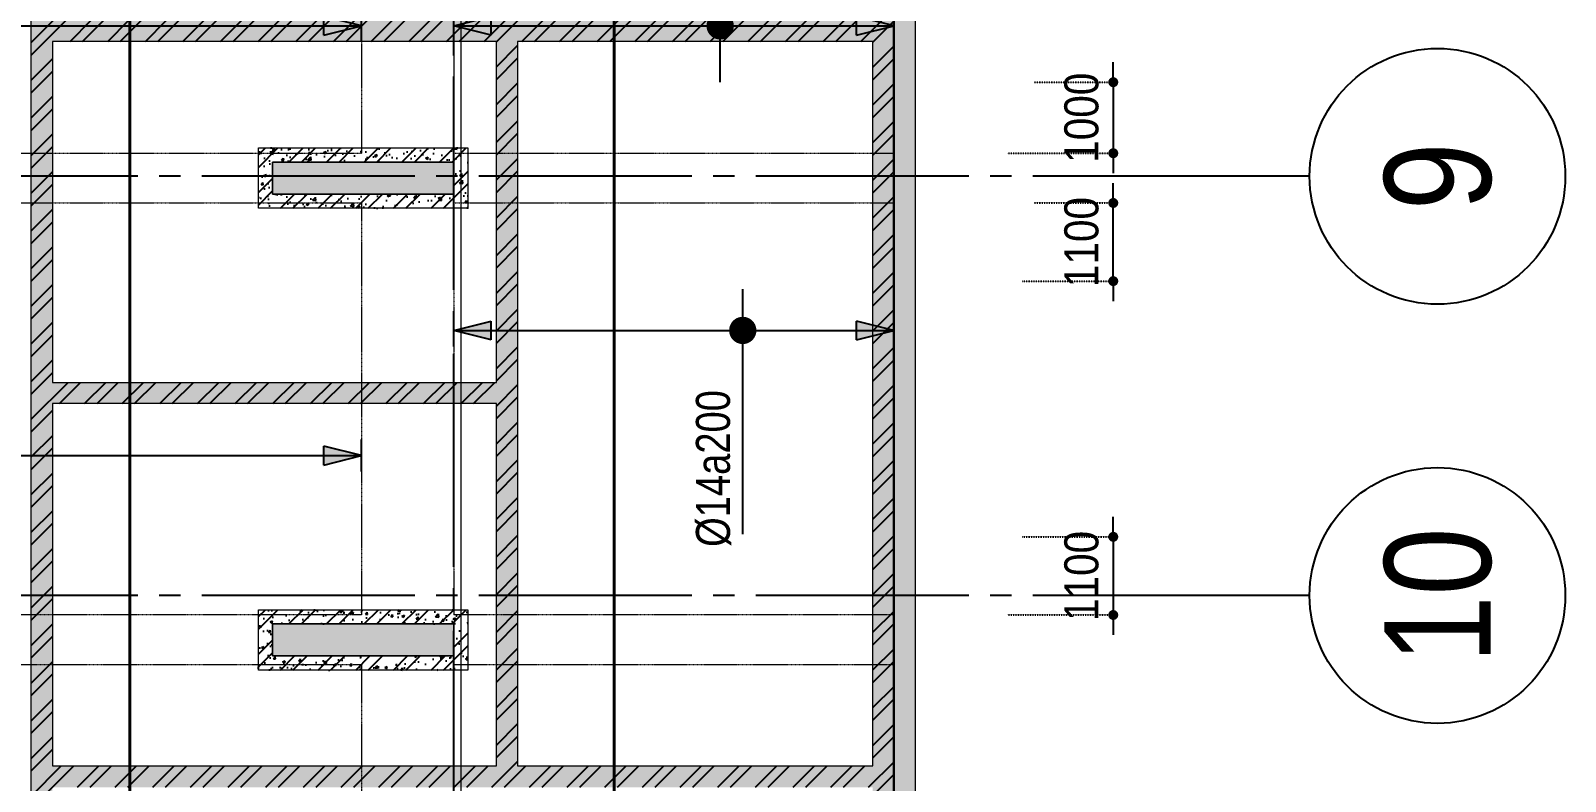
# Model space of a CAD drawing. Header units: millimetres. Extents: x -3819597 to -2591384, y 582389 to 820195.
# Drawn here: x -2672913 to -2651304, y 691715 to 702281 of the extents above; entities that cross this region are included whole.
import ezdxf
from ezdxf.enums import TextEntityAlignment as Align

# ---------------------------------------------------------------- set-up
doc = ezdxf.new("R2010")
doc.units = ezdxf.units.MM
doc.header["$MEASUREMENT"] = 0
for name, pattern in [('CENTER', [2, 1.25, -0.25, 0.25, -0.25]), ('CHG_XX_Cot_Ham 2$0$MB_Luoi truc$0$HTT Hidden 21', [3, 2, -1]), ('CHG_XX_Damsan_Ham 2$0$CHG_XX_Damsan_Ham 2$0$HIDDEN', [0.375, 0.25, -0.125]), ('CHG_XX_Luoi truc$0$MB_Luoi truc$0$Center101', [13, 10, -1, 1, -1]), ('DOT2', [0.125, 0, -0.125]), ('HIDDEN', [0.375, 0.25, -0.125])]:
    doc.linetypes.add(name, pattern=pattern)
doc.layers.get('0').update_dxf_attribs({"lineweight": 9})
doc.layers.get('Defpoints').update_dxf_attribs({"color": 10, "lineweight": 0})
for name, color, linetype in [('02HN. TEXT B', 1, 'Continuous'), ('08HN. SSS X', 6, 'Continuous'), ('12HN. GRID', 1, 'CENTER'), ('CHG_XX_Luoi truc$0$Grid', 34, 'Continuous'), ('CHG_XX_Luoi truc$0$Grid Line', 8, 'CHG_XX_Luoi truc$0$MB_Luoi truc$0$Center101'), ('dim', 51, 'Continuous')]:
    doc.layers.add(name, color=color, linetype=linetype)
for name, color, linetype, lineweight in [('CHG_XX_Cot_Ham 2$0$NS-DuongBao', 3, 'Continuous', 18), ('CHG_XX_Cot_Ham 2$0$NS-Hatch', 8, 'Continuous', 25), ('CHG_XX_Cot_Ham 2$0$NS-Pier-H2', 150, 'Continuous', 13), ('CHG_XX_Cot_Ham 2$0$NS-Pier-H2 @ 1', 150, 'Continuous', 13), ('CHG_XX_Cot_Ham 2$0$NS-Pier-H2 @ 150', 150, 'Continuous', 13), ("CHG_XX_Damsan_Ham 2$0$CHG_XX_Damsan_Ham 2$0$'S_General_Hidden_1 Thin", 1, 'CHG_XX_Damsan_Ham 2$0$CHG_XX_Damsan_Ham 2$0$HIDDEN', 18), ('CHG_XX_Damsan_Ham 2$0$CHG_XX_Damsan_Ham 2$0$CHG_XX_Damsan_Ham 2$0$Start net bao', 3, 'Continuous', 18), ('CHG_XX_Damsan_Ham 2$0$CHG_XX_Damsan_Ham 2$0$DBAO', 3, 'Continuous', 13), ('CHG_XX_Damsan_Ham 2$0$CHG_XX_Damsan_Ham 2$0$mach ngung thi cong', 6, 'Continuous', 13), ('CHG_XX_Damsan_Ham 2$0$CHG_XX_Damsan_Ham 2$0$Start net bao', 3, 'Continuous', 18), ('CHG_XX_Damsan_Ham 2$0$CHG_XX_Damsan_Ham 2$0$Start vach', 6, 'Continuous', 25), ('CHG_XX_Damsan_Ham 2$0$HATCH', 57, 'Continuous', 9), ('CHG_XX_Damsan_Ham 2$0$mach ngung thi cong', 6, 'Continuous', 13), ('CHG_XX_Damsan_Ham 2$0$Start vach', 6, 'Continuous', 25), ('thep chay suot', 5, 'HIDDEN', 40)]:
    doc.layers.add(name, color=color, linetype=linetype, lineweight=lineweight)
doc.styles.add('[HN042014]STYLE', font='arial.ttf', dxfattribs={"width": 0.8})
doc.styles.add('CHG_XX_Luoi truc$0$MB_Luoi truc$0$Grid A-F$0$VNI-HelveCB', font='VHELVCB_0.TTF')
doc.styles.add('MB_Luoi truc$0$Arial_C', font='arial.ttf', dxfattribs={"width": 0.85})
doc.dimstyles.new('200', dxfattribs={"dimscale": 200, "dimtxt": 2.4, "dimasz": 0.7, "dimexe": 0.0003, "dimexo": 0, "dimgap": 1, "dimtad": 1, "dimdec": 0, "dimzin": 12, "dimdsep": 46, "dimtxsty": 'MB_Luoi truc$0$Arial_C', "dimblk": 'MB_Luoi truc$0$_Dot', "dimcen": 0.5, "dimclrd": 256, "dimclre": 8, "dimclrt": 1, "dimadec": 0, "dimazin": 0, "dimtfac": 1, "dimtdec": 0, "dimtix": 1, "dimtmove": 2, "dimatfit": 3, "dimldrblk": 'MB_Luoi truc$0$HTT Arrow 30', "dimfxl": 1, "dimtolj": 1, "dimtzin": 0, "dimlwe": -1, "dimarcsym": 0})
pattern_1 = [(50, (-50, -50), (358.6301, -31.37607), [37.5, -412.5]), (355, (-50, -50), (-69.3757, 376.0961), [30, -330]), (100.45144, (-20.1, -52.6), (289.2544, 344.72), [31.8701, -350.57106]), (46.1842, (-50, 50), (533.6207, -82.7596), [56.25, -618.75]), (96.63564, (-5.53, 43.1), (467.331, 487.0593), [47.8052, -525.8569]), (351.18416, (-50, 50), (467.331, 487.0593), [45, -495]), (21, (0, 25), (298.4535, -201.30945), [37.5, -412.5]), (326, (0, 25), (121.6577, 362.575), [30, -330]), (71.45144, (24.87, 8.22), (420.1112, 161.2656), [31.8701, -350.57106]), (37.5, (-50, -50), (6.07993, 166.44693), [0, -326, 0, -335, 0, -331.25]), (7.5, (-50, -50), (131.53477, 197.20586), [0, -191, 0, -318.5, 0, -126.25]), (327.5, (-161.5, -50), (266.91122, -11.27744), [0, -125, 0, -390, 0, -517.5]), (317.5, (-211.5, -50), (291.5931, 50.0525), [0, -162.5, 0, -259, 0, -367.5])]

# ---------------------------------------------------------------- blocks, each defined once
blk = doc.blocks.new('*U228')
at = {"layer": '12HN. GRID', "linetype": 'Continuous'}
h = blk.add_hatch(color=256, dxfattribs=at)
h.dxf.hatch_style = 1
h.paths.add_polyline_path([(-44, 1106.5), (44, 1106.5), (0, 1282.5)])
h = blk.add_hatch(color=256, dxfattribs=at)
h.dxf.hatch_style = 1
h.paths.add_polyline_path([(0, -2234.2), (44, -2058.2), (-44, -2058.2)])
at = {"layer": '08HN. SSS X', "linetype": 'ByBlock', "ltscale": 10}
for p, q in [((-264.5, 0), (852.3, 0)), ((-264.5, 0), (-264.5, 0)), ((852.3, 0), (852.3, 0))]:
    blk.add_line(p, q, dxfattribs=at)
at = {"layer": '12HN. GRID', "linetype": 'Continuous'}
for p, q in [((-75, 1282.5), (75, 1282.5)), ((-44, 1106.5), (0, 1282.5)), ((0, 1282.5), (0, -2234.2)), ((0, 1282.5), (44, 1106.5)), ((-44, 1106.5), (44, 1106.5)), ((-44, -2058.2), (44, -2058.2)), ((-44, -2058.2), (0, -2234.2)), ((0, -2234.2), (44, -2058.2)), ((-75, -2234.2), (75, -2234.2))]:
    blk.add_line(p, q, dxfattribs=at)
at = {"layer": '12HN. GRID', "linetype": 'Continuous', "const_width": 64, "flags": 128}
blk.add_lwpolyline([(-32, 0, 1), (32, 0, 1)], format="xyb", close=True, dxfattribs=at)
at = {"layer": '02HN. TEXT B', "linetype": 'ByBlock', "style": '[HN042014]STYLE', "width": 0.8, "flags": 8}
blk.add_attdef('1', text='', height=160, dxfattribs=at).set_placement((53.8, 140), align=Align.MIDDLE_LEFT)
blk.add_attdef('0', text='', height=160, dxfattribs=at).set_placement((1102.5, 160), align=Align.MIDDLE_CENTER)
at = {"layer": 'Defpoints', "color": 9, "linetype": 'ByBlock', "style": '[HN042014]STYLE', "width": 0.8, "flags": 9}
for tag, p in [('2', (2188.8, 2083.7)), ('3', (2188.8, 1678.9)), ('4', (2188.8, 1274.1)), ('5', (2188.8, 883.7))]:
    blk.add_attdef(tag, text='', height=250, dxfattribs=at).set_placement(p, align=Align.MIDDLE_CENTER)
blk = doc.blocks.new('MB_Luoi truc$0$_Dot')
at = {"color": 0, "linetype": 'ByBlock', "lineweight": -2}
blk.add_line((-0.5, 0), (-1, 0), dxfattribs=at)
at = {"color": 0, "linetype": 'ByBlock', "const_width": 0.5}
blk.add_lwpolyline([(-0.25, 0, 1), (0.25, 0, 1)], format="xyb", close=True, dxfattribs=at)
blk = doc.blocks.new('*D236')
at = {"layer": 'Defpoints', "color": 0, "transparency": 16777216}
for p in [(-2658784, 701556), (-2659160, 700556), (-2657669, 700556)]:
    blk.add_point(p, dxfattribs=at)
at = {"layer": 'dim', "lineweight": -2, "transparency": 16777216}
for p, q in [((-2657669, 701696), (-2657669, 701836)), ((-2657669, 701556), (-2657669, 700556)), ((-2657669, 700416), (-2657669, 700276))]:
    blk.add_line(p, q, dxfattribs=at)
at = {"layer": 'dim', "color": 8, "linetype": 'DOT2', "transparency": 16777216}
for p, q in [((-2658784, 701556), (-2657669, 701556)), ((-2659160, 700556), (-2657669, 700556))]:
    blk.add_line(p, q, dxfattribs=at)
at = {"layer": 'dim', "lineweight": -2, "transparency": 16777216, "xscale": 140, "yscale": 140, "zscale": 140}
for p, rotation in [((-2657669, 701556), 270), ((-2657669, 700556), 90)]:
    blk.add_blockref('MB_Luoi truc$0$_Dot', p, dxfattribs=dict(at, rotation=rotation))
at = {"layer": 'dim', "color": 1, "transparency": 16777216, "insert": (-2658115, 701056), "char_height": 480, "attachment_point": 5, "rotation": 90, "style": 'MB_Luoi truc$0$Arial_C'}
blk.add_mtext('\\A1;1000', dxfattribs=at)
blk = doc.blocks.new('MB_Luoi truc$0$HTT Arrow 30')
blk.add_hatch(color=256).paths.add_polyline_path([(-2.5, 0.375), (-2.5, -0.375), (0, 0)])
at = {"color": 0, "linetype": 'ByBlock', "lineweight": -2}
for p, q in [((0, 0), (-2.5, 0.375)), ((-2.5, -0.375), (-2.5, 0.375)), ((0, 0), (-2.5, -0.375))]:
    blk.add_line(p, q, dxfattribs=at)
blk = doc.blocks.new('*U246')
at = {"layer": '12HN. GRID', "linetype": 'Continuous'}
h = blk.add_hatch(color=256, dxfattribs=at)
h.dxf.hatch_style = 1
h.paths.add_polyline_path([(-44, 1206.5), (44, 1206.5), (0, 1382.5)])
h = blk.add_hatch(color=256, dxfattribs=at)
h.dxf.hatch_style = 1
h.paths.add_polyline_path([(0, -2234.2), (44, -2058.2), (-44, -2058.2)])
at = {"layer": '08HN. SSS X', "linetype": 'ByBlock', "ltscale": 10}
for p, q in [((-381.1, 0), (819, 0)), ((-381.1, 0), (-381.1, 0)), ((819, 0), (819, 0))]:
    blk.add_line(p, q, dxfattribs=at)
at = {"layer": '12HN. GRID', "linetype": 'Continuous'}
for p, q in [((-75, 1382.5), (75, 1382.5)), ((-44, 1206.5), (0, 1382.5)), ((0, 1382.5), (0, -2234.2)), ((0, 1382.5), (44, 1206.5)), ((-44, 1206.5), (44, 1206.5)), ((-44, -2058.2), (44, -2058.2)), ((-44, -2058.2), (0, -2234.2)), ((0, -2234.2), (44, -2058.2)), ((-75, -2234.2), (75, -2234.2))]:
    blk.add_line(p, q, dxfattribs=at)
at = {"layer": '12HN. GRID', "linetype": 'Continuous', "const_width": 64, "flags": 128}
blk.add_lwpolyline([(-32, 0, 1), (32, 0, 1)], format="xyb", close=True, dxfattribs=at)
at = {"layer": '02HN. TEXT B', "linetype": 'ByBlock', "style": '[HN042014]STYLE', "width": 0.8, "flags": 8}
blk.add_attdef('1', text='', height=160, dxfattribs=at).set_placement((53.8, 140), align=Align.MIDDLE_LEFT)
blk.add_attdef('0', text='', height=160, dxfattribs=at).set_placement((1102.5, 160), align=Align.MIDDLE_CENTER)
at = {"layer": 'Defpoints', "color": 9, "linetype": 'ByBlock', "style": '[HN042014]STYLE', "width": 0.8, "flags": 9}
for tag, p in [('2', (2188.8, 2083.7)), ('3', (2188.8, 1678.9)), ('4', (2188.8, 1274.1)), ('5', (2188.8, 883.7))]:
    blk.add_attdef(tag, text='', height=250, dxfattribs=at).set_placement(p, align=Align.MIDDLE_CENTER)
blk = doc.blocks.new('*D244')
at = {"layer": 'Defpoints', "color": 0, "transparency": 16777216}
for p in [(-2658784, 699856), (-2657669, 699856), (-2658954, 698756)]:
    blk.add_point(p, dxfattribs=at)
at = {"layer": 'dim', "lineweight": -2, "transparency": 16777216}
for p, q in [((-2657669, 699996), (-2657669, 700136)), ((-2657669, 698756), (-2657669, 699856)), ((-2657669, 698616), (-2657669, 698476))]:
    blk.add_line(p, q, dxfattribs=at)
at = {"layer": 'dim', "color": 8, "linetype": 'DOT2', "transparency": 16777216}
for p, q in [((-2658784, 699856), (-2657669, 699856)), ((-2658954, 698756), (-2657669, 698756))]:
    blk.add_line(p, q, dxfattribs=at)
at = {"layer": 'dim', "lineweight": -2, "transparency": 16777216, "xscale": 140, "yscale": 140, "zscale": 140}
for p, rotation in [((-2657669, 699856), 270), ((-2657669, 698756), 90)]:
    blk.add_blockref('MB_Luoi truc$0$_Dot', p, dxfattribs=dict(at, rotation=rotation))
at = {"layer": 'dim', "color": 1, "transparency": 16777216, "insert": (-2658115, 699306), "char_height": 480, "attachment_point": 5, "rotation": 90, "style": 'MB_Luoi truc$0$Arial_C'}
blk.add_mtext('\\A1;1100', dxfattribs=at)
blk = doc.blocks.new('*D245')
at = {"layer": 'Defpoints', "color": 0, "transparency": 16777216}
for p in [(-2658954, 695156), (-2659160, 694056), (-2657669, 694056)]:
    blk.add_point(p, dxfattribs=at)
at = {"layer": 'dim', "lineweight": -2, "transparency": 16777216}
for p, q in [((-2657669, 695296), (-2657669, 695436)), ((-2657669, 695156), (-2657669, 694056)), ((-2657669, 693916), (-2657669, 693776))]:
    blk.add_line(p, q, dxfattribs=at)
at = {"layer": 'dim', "color": 8, "linetype": 'DOT2', "transparency": 16777216}
for p, q in [((-2658954, 695156), (-2657669, 695156)), ((-2659160, 694056), (-2657669, 694056))]:
    blk.add_line(p, q, dxfattribs=at)
at = {"layer": 'dim', "lineweight": -2, "transparency": 16777216, "xscale": 140, "yscale": 140, "zscale": 140}
for p, rotation in [((-2657669, 695156), 270), ((-2657669, 694056), 90)]:
    blk.add_blockref('MB_Luoi truc$0$_Dot', p, dxfattribs=dict(at, rotation=rotation))
at = {"layer": 'dim', "color": 1, "transparency": 16777216, "insert": (-2658115, 694606), "char_height": 480, "attachment_point": 5, "rotation": 90, "style": 'MB_Luoi truc$0$Arial_C'}
blk.add_mtext('\\A1;1100', dxfattribs=at)
blk = doc.blocks.new('*U691')
at = {"layer": 'thep chay suot', "linetype": 'HIDDEN', "ltscale": 10}
blk.add_line((-42737.9, 0), (14067.3, 0), dxfattribs=at)
at = {"layer": '02HN. TEXT B', "linetype": 'ByBlock', "style": '[HN042014]STYLE', "width": 0.8, "flags": 8}
blk.add_attdef('1', text='', height=160, dxfattribs=at).set_placement((94.5, 185.3), align=Align.MIDDLE_LEFT)
blk.add_attdef('0', text='', height=160, dxfattribs=at).set_placement((-351.3, 10.6), align=Align.MIDDLE_CENTER)
at = {"layer": 'Defpoints', "color": 9, "linetype": 'ByBlock', "style": '[HN042014]STYLE', "width": 0.8, "flags": 9}
for tag, p in [('2', (-7336, 4713.7)), ('3', (-7336, 4309)), ('4', (-7336, 3904.2)), ('5', (-7336, 3513.7))]:
    blk.add_attdef(tag, text='', height=250, dxfattribs=at).set_placement(p, align=Align.MIDDLE_CENTER)
blk = doc.blocks.new('*U1035')
at = {"layer": 'CHG_XX_Cot_Ham 2$0$NS-Pier-H2 @ 1'}
h = blk.add_hatch(color=256, dxfattribs=at)
h.dxf.hatch_style = 1
h.paths.add_polyline_path([(450, 0), (0, 0), (0, -2550), (450, -2550)])
at = {"layer": 'CHG_XX_Cot_Ham 2$0$NS-Pier-H2 @ 150'}
h = blk.add_hatch(color=256, dxfattribs=at)
h.dxf.hatch_style = 1
h.paths.add_polyline_path([(450, 0), (0, 0), (0, -2550), (450, -2550)])
blk = doc.blocks.new('CHG_XX_Cot_Ham 2$0$Block A_C450x2250')
at = {"layer": 'CHG_XX_Cot_Ham 2$0$NS-Pier-H2'}
blk.add_lwpolyline([(450, -2550), (0, -2550), (0, 0), (450, 0)], close=True, dxfattribs=at)
blk.add_blockref('*U1035', (0, 0), dxfattribs=at)
blk = doc.blocks.new('*U1029')
at = {"layer": 'CHG_XX_Luoi truc$0$Grid Line'}
blk.add_line((0, 0), (0, 608), dxfattribs=at)
at = {"layer": 'CHG_XX_Luoi truc$0$Grid', "lineweight": -2, "style": 'CHG_XX_Luoi truc$0$MB_Luoi truc$0$Grid A-F$0$VNI-HelveCB'}
for tag, p in [('GRIDSUB', (0, 617)), ('GRID', (0, -9))]:
    blk.add_attdef(tag, text='', height=5, dxfattribs=at).set_placement(p, align=Align.MIDDLE)
blk = doc.blocks.new('*U1031')
at = {"layer": 'CHG_XX_Luoi truc$0$Grid', "lineweight": -2}
blk.add_line((0, -3), (0, 0), dxfattribs=at)
blk.add_circle((0, -9), 6, dxfattribs=at)
at = {"layer": 'CHG_XX_Luoi truc$0$Grid Line'}
blk.add_line((0, 0), (0, 438), dxfattribs=at)
at = {"layer": 'CHG_XX_Luoi truc$0$Grid', "lineweight": -2, "style": 'CHG_XX_Luoi truc$0$MB_Luoi truc$0$Grid A-F$0$VNI-HelveCB'}
for tag, p in [('GRIDSUB', (0, 447)), ('GRID', (0, -9))]:
    blk.add_attdef(tag, text='', height=5, dxfattribs=at).set_placement(p, align=Align.MIDDLE)
blk = doc.blocks.new('CHG_XX_Luoi truc')
at = {"layer": 'CHG_XX_Luoi truc$0$Grid', "xscale": 300, "yscale": 300, "zscale": 300}
blk.add_blockref('*U1029', (99550, -12747), dxfattribs=at)
at = {"layer": 'CHG_XX_Luoi truc$0$Grid'}
ref = blk.add_blockref('*U1031', (110703, 90250), dxfattribs=dict(at, xscale=300.0000000000013, yscale=300.0000000000013, zscale=300.0000000000013, rotation=90))
ref.add_attrib('GRID', '9', dxfattribs={"lineweight": -2, "height": 1500, "rotation": 90, "style": 'CHG_XX_Luoi truc$0$MB_Luoi truc$0$Grid A-F$0$VNI-HelveCB'}).set_placement((113403, 90250), align=Align.MIDDLE)
ref = blk.add_blockref('*U1031', (110703, 84350), dxfattribs=dict(at, xscale=300.0000000000013, yscale=300.0000000000013, zscale=300.0000000000013, rotation=90))
ref.add_attrib('GRID', '10', dxfattribs={"lineweight": -2, "height": 1500, "rotation": 90, "style": 'CHG_XX_Luoi truc$0$MB_Luoi truc$0$Grid A-F$0$VNI-HelveCB'}).set_placement((113403, 84350), align=Align.MIDDLE)
blk = doc.blocks.new('CHG_XX_Cot_Ham 2')
at = {"layer": 'CHG_XX_Cot_Ham 2$0$NS-Hatch'}
h = blk.add_hatch(dxfattribs=at)
h.set_pattern_fill('ANSI32', color=256, scale=1000, style=0)
h.paths.add_polyline_path([(93600, 76300), (105750.8, 76300), (105750.8, 127475), (93600, 127475)])
h.paths.add_polyline_path([(93900, 107200), (93900, 112700), (105450.8, 112700), (105450.8, 107200)], flags=16)
h.paths.add_polyline_path([(101300.8, 106900), (101300.8, 99800), (93900, 99800), (93900, 106900)], flags=16)
h.paths.add_polyline_path([(93900, 113000), (93900, 118675), (105450.8, 118675), (105450.8, 113000)], flags=16)
h.paths.add_polyline_path([(101600.8, 106900), (105450.8, 106900), (105450.8, 92450), (93900, 92450), (93900, 99500), (101600.8, 99500)], flags=16)
h.paths.add_polyline_path([(93900, 118975), (93900, 122500), (95950, 122500), (95950, 118975)], flags=16)
h.paths.add_polyline_path([(96250, 118975), (96250, 127175), (105450.8, 127175), (105450.8, 118975)], flags=16)
h.paths.add_polyline_path([(100150.8, 92150), (100150.8, 87350), (93900, 87350), (93900, 92150)], flags=16)
h.paths.add_polyline_path([(93900, 122800), (93900, 127175), (95950, 127175), (95950, 122800)], flags=16)
h.paths.add_polyline_path([(100450.8, 92150), (105450.8, 92150), (105450.8, 81950), (100450.8, 81950)], flags=16)
h.paths.add_polyline_path([(100150.8, 87050), (100150.8, 81950), (93900, 81950), (93900, 87050)], flags=16)
h.paths.add_polyline_path([(105450.8, 81650), (105450.8, 76600), (93900, 76600), (93900, 81650)], flags=16)
h = blk.add_hatch(dxfattribs=at)
h.set_pattern_fill('AR-CONC', color=256, scale=50)
h.set_pattern_definition(pattern_1)
h.paths.add_polyline_path([(105750, 127475), (93600, 127475), (93600, 76300), (105750.8, 76300)])
h.paths.add_polyline_path([(93900, 107200), (93900, 112700), (105450.8, 112700), (105450.8, 107200)], flags=16)
h.paths.add_polyline_path([(101300.8, 106900), (101300.8, 99800), (93900, 99800), (93900, 106900)], flags=16)
h.paths.add_polyline_path([(93900, 113000), (93900, 118675), (105450.8, 118675), (105450.8, 113000)], flags=16)
h.paths.add_polyline_path([(101600.8, 106900), (105450.8, 106900), (105450.8, 92450), (93900, 92450), (93900, 99500), (101600.8, 99500)], flags=16)
h.paths.add_polyline_path([(93900, 118975), (93900, 122500), (95950, 122500), (95950, 118975)], flags=16)
h.paths.add_polyline_path([(96250, 118975), (96250, 127175), (105450.8, 127175), (105450.8, 118975)], flags=16)
h.paths.add_polyline_path([(100150.8, 92150), (100150.8, 87350), (93900, 87350), (93900, 92150)], flags=16)
h.paths.add_polyline_path([(93900, 122800), (93900, 127175), (95950, 127175), (95950, 122800)], flags=16)
h.paths.add_polyline_path([(100450.8, 92150), (105450.8, 92150), (105450.8, 81950), (100450.8, 81950)], flags=16)
h.paths.add_polyline_path([(100150.8, 87050), (100150.8, 81950), (93900, 81950), (93900, 87050)], flags=16)
h.paths.add_polyline_path([(105450.8, 81650), (105450.8, 76600), (93900, 76600), (93900, 81650)], flags=16)
h = blk.add_hatch(dxfattribs=at)
h.set_pattern_fill('AR-CONC', color=256, scale=50)
h.set_pattern_definition(pattern_1)
h.paths.add_polyline_path([(99550.8, 90000), (97000.8, 90000), (97000.8, 90450), (99550.8, 90450)], flags=16)
h.paths.add_polyline_path([(99750.8, 89800), (96800.8, 89800), (96800.8, 90650), (99750.8, 90650)])
h = blk.add_hatch(dxfattribs=at)
h.set_pattern_fill('ANSI32,_O', color=256, scale=1000)
h.set_pattern_definition([(45, (-2213768.6, 556666.82), (-265.16504, 265.16504), []), (45, (-2213591.8, 556666.82), (-265.16504, 265.16504), [])])
h.paths.add_polyline_path([(96800.8, 89800), (99750.8, 89800), (99750.8, 90650), (96800.8, 90650)])
h.paths.add_polyline_path([(97000.8, 90000), (99550.8, 90000), (99550.8, 90450), (97000.8, 90450)], flags=16)
h = blk.add_hatch(dxfattribs=at)
h.set_pattern_fill('AR-CONC', color=256, scale=50)
h.set_pattern_definition(pattern_1)
h.paths.add_polyline_path([(99550.8, 83500), (97000.8, 83500), (97000.8, 83950), (99550.8, 83950)], flags=16)
h.paths.add_polyline_path([(99750.8, 83300), (96800.8, 83300), (96800.8, 84150), (99750.8, 84150)])
h = blk.add_hatch(dxfattribs=at)
h.set_pattern_fill('ANSI32,_O', color=256, scale=1000)
h.set_pattern_definition([(45, (-2213768.6, 550166.82), (-265.16504, 265.16504), []), (45, (-2213591.8, 550166.82), (-265.16504, 265.16504), [])])
h.paths.add_polyline_path([(96800.8, 83300), (99750.8, 83300), (99750.8, 84150), (96800.8, 84150)])
h.paths.add_polyline_path([(97000.8, 83500), (99550.8, 83500), (99550.8, 83950), (97000.8, 83950)], flags=16)
at = {"layer": 'CHG_XX_Cot_Ham 2$0$NS-Pier-H2'}
h = blk.add_hatch(color=256, dxfattribs=at)
h.dxf.hatch_style = 1
h.paths.add_polyline_path([(99639.2, 163400), (-10900, 163400), (-10900, 85450), (-300, 85450), (-300, 84050), (32350, 84050), (32350, -9000), (103575.5, -9000), (106050, -6022), (106050, 158254.3)])
h.paths.add_polyline_path([(99533.7, 163100), (105750, 158110.4), (105750, 90450), (105650, 90450), (105750, 90450), (105750, 13850), (105750, 13722.3), (105750, -5913.6), (103434.7, -8700), (93599.8, -8700), (93299.8, -8700), (32650, -8700), (32650, 84350), (0, 84350), (0, 85750), (-10600, 85750), (-10600, 163100), (93600, 163100)], flags=16)
at = {"layer": 'CHG_XX_Cot_Ham 2$0$NS-DuongBao'}
for points in [[(93600, 127475), (105750.8, 127475), (105750.8, 76300), (93600, 76300)], [(100150.8, 92150), (93900, 92150), (93900, 87350), (100150.8, 87350)], [(105450.8, 92150), (100450.8, 92150), (100450.8, 81950), (105450.8, 81950)], [(99750.8, 89800), (96800.8, 89800), (96800.8, 90650), (99750.8, 90650)], [(100150.8, 87050), (93900, 87050), (93900, 81950), (100150.8, 81950)], [(99750.8, 83300), (96800.8, 83300), (96800.8, 84150), (99750.8, 84150)]]:
    blk.add_lwpolyline(points, close=True, dxfattribs=at)
at = {"layer": 'CHG_XX_Cot_Ham 2$0$NS-Pier-H2'}
for p, q in [((106050, 158254.3), (106050, -6022)), ((105750, 158110.4), (105750, 90450)), ((99550, 90450), (97000, 90450)), ((97000, 90450), (97000, 90000)), ((99550, 90000), (99550, 90450)), ((105750, 90450), (105750, 13850))]:
    blk.add_line(p, q, dxfattribs=at)
at = {"layer": 'CHG_XX_Cot_Ham 2$0$NS-Pier-H2', "linetype": 'CHG_XX_Cot_Ham 2$0$MB_Luoi truc$0$HTT Hidden 21'}
blk.add_lwpolyline([(99639.2, 163400), (106050, 158254.3), (106050, -6022), (103575.5, -9000), (32350, -9000), (32350, 84050), (-300, 84050), (-300, 85450), (-10900, 85450), (-10900, 163400)], close=True, dxfattribs=at)
at = {"layer": 'CHG_XX_Cot_Ham 2$0$NS-Pier-H2'}
for points in [[(99550.8, 90000), (97000.8, 90000), (97000.8, 90450), (99550.8, 90450)], [(99550.8, 83500), (97000.8, 83500), (97000.8, 83950), (99550.8, 83950)]]:
    blk.add_lwpolyline(points, close=True, dxfattribs=at)
blk.add_blockref('CHG_XX_Luoi truc', (0, 0), dxfattribs=at)
at = {"layer": 'CHG_XX_Cot_Ham 2$0$NS-Pier-H2', "xscale": -1, "rotation": 90}
for p in [(97000, 90450), (97000, 83950)]:
    blk.add_blockref('CHG_XX_Cot_Ham 2$0$Block A_C450x2250', p, dxfattribs=at)
blk = doc.blocks.new('CHG_XX_Damsan_Ham 2', base_point=(3089256, -609981))
at = {"layer": "CHG_XX_Damsan_Ham 2$0$CHG_XX_Damsan_Ham 2$0$'S_General_Hidden_1 Thin", "ltscale": 10}
for p, q in [((98250, 95875), (98250, 90575)), ((99550, 95875), (99550, 90575)), ((87700, 90575), (98250, 90575)), ((99550, 90575), (105750, 90575)), ((87700, 89875), (98250, 89875)), ((98250, 89875), (98250, 84075)), ((99550, 89875), (105750, 89875)), ((99550, 89875), (99550, 84075)), ((98250, 84075), (87400, 84075)), ((105750, 84075), (99550, 84075)), ((98250, 83375), (87400, 83375)), ((98250, 83375), (98250, 80825)), ((105750, 83375), (99550, 83375)), ((99550, 83375), (99550, 80825))]:
    blk.add_line(p, q, dxfattribs=at)
at = {"layer": 'CHG_XX_Damsan_Ham 2$0$CHG_XX_Damsan_Ham 2$0$CHG_XX_Damsan_Ham 2$0$Start net bao'}
for points in [[(-10900, 163400), (99639, 163400), (106050, 158250), (106050, -6022), (103576, -9000), (32350, -9000), (32350, 84050), (-300, 84050)], [(105750, 90450), (105750, 48850)]]:
    blk.add_lwpolyline(points, dxfattribs=at)
at = {"layer": 'CHG_XX_Damsan_Ham 2$0$CHG_XX_Damsan_Ham 2$0$mach ngung thi cong'}
blk.add_lwpolyline([(23700, 90148), (-100, 90150), (-100, 153400), (99650, 153400), (99650, 71950), (75851, 71950), (75851, 88800), (75851, 88800), (75851, 129600), (23700, 129600)], close=True, dxfattribs=at)
at = {"layer": 'CHG_XX_Damsan_Ham 2$0$CHG_XX_Damsan_Ham 2$0$Start net bao'}
for points in [[(-10900, 163400), (99639, 163400), (106050, 158250), (106050, -6022), (103576, -9000), (32350, -9000), (32350, 84050), (-300, 84050)], [(105750, 90450), (105750, 48850)]]:
    blk.add_lwpolyline(points, dxfattribs=at)
at = {"layer": 'CHG_XX_Damsan_Ham 2$0$CHG_XX_Damsan_Ham 2$0$Start vach'}
blk.add_lwpolyline([(105750, 12350), (105750, 156610)], dxfattribs=at)
at = {"layer": 'CHG_XX_Damsan_Ham 2$0$mach ngung thi cong'}
blk.add_lwpolyline([(23900, 90148), (-100, 90150), (-100, 153400), (99650, 153400), (99650, 71950), (75549, 71950), (75549, 88800), (75549, 88800), (75549, 129500), (23900, 129500)], close=True, dxfattribs=at)
at = {"layer": 'CHG_XX_Damsan_Ham 2$0$Start vach'}
blk.add_lwpolyline([(105750, 12350), (105750, 156610)], dxfattribs=at)
at = {"layer": 'CHG_XX_Damsan_Ham 2$0$CHG_XX_Damsan_Ham 2$0$DBAO'}
blk.add_blockref('CHG_XX_Cot_Ham 2', (0, 0), dxfattribs=at)
at = {"layer": 'CHG_XX_Damsan_Ham 2$0$HATCH'}
blk.add_blockref('CHG_XX_Cot_Ham 2', (0, 0), dxfattribs=at)
blk = doc.blocks.new('*U911')
at = {"layer": 'thep chay suot', "linetype": 'HIDDEN', "ltscale": 10}
blk.add_line((-42737.9, 0), (14689, 0), dxfattribs=at)
at = {"layer": '02HN. TEXT B', "linetype": 'ByBlock', "style": '[HN042014]STYLE', "width": 0.8, "flags": 8}
blk.add_attdef('1', text='', height=160, dxfattribs=at).set_placement((94.5, 185.3), align=Align.MIDDLE_LEFT)
blk.add_attdef('0', text='', height=160, dxfattribs=at).set_placement((-351.3, 10.6), align=Align.MIDDLE_CENTER)
at = {"layer": 'Defpoints', "color": 9, "linetype": 'ByBlock', "style": '[HN042014]STYLE', "width": 0.8, "flags": 9}
for tag, p in [('2', (-7336, 4713.7)), ('3', (-7336, 4309)), ('4', (-7336, 3904.2)), ('5', (-7336, 3513.7))]:
    blk.add_attdef(tag, text='', height=250, dxfattribs=at).set_placement(p, align=Align.MIDDLE_CENTER)
blk = doc.blocks.new('*U920')
at = {"layer": '12HN. GRID', "linetype": 'Continuous'}
h = blk.add_hatch(color=256, dxfattribs=at)
h.dxf.hatch_style = 1
h.paths.add_polyline_path([(-44, 1074.7), (44, 1074.7), (0, 1250.7)])
h = blk.add_hatch(color=256, dxfattribs=at)
h.dxf.hatch_style = 1
h.paths.add_polyline_path([(0, -816), (44, -640), (-44, -640)])
at = {"layer": '08HN. SSS X', "linetype": 'ByBlock', "ltscale": 10}
for p, q in [((-264.5, 0), (852.3, 0)), ((-264.5, 0), (-264.5, 0)), ((852.3, 0), (852.3, 0))]:
    blk.add_line(p, q, dxfattribs=at)
at = {"layer": '12HN. GRID', "linetype": 'Continuous'}
for p, q in [((-75, 1250.7), (75, 1250.7)), ((-44, 1074.7), (0, 1250.7)), ((0, 1250.7), (0, -816)), ((0, 1250.7), (44, 1074.7)), ((-44, 1074.7), (44, 1074.7)), ((-44, -640), (44, -640)), ((-44, -640), (0, -816)), ((0, -816), (44, -640)), ((-75, -816), (75, -816))]:
    blk.add_line(p, q, dxfattribs=at)
at = {"layer": '12HN. GRID', "linetype": 'Continuous', "const_width": 64, "flags": 128}
blk.add_lwpolyline([(-32, 0, 1), (32, 0, 1)], format="xyb", close=True, dxfattribs=at)
at = {"layer": '02HN. TEXT B', "linetype": 'ByBlock', "style": '[HN042014]STYLE', "width": 0.8, "flags": 8}
blk.add_attdef('1', text='', height=160, dxfattribs=at).set_placement((53.8, 140), align=Align.MIDDLE_LEFT)
blk.add_attdef('0', text='', height=160, dxfattribs=at).set_placement((1102.5, 160), align=Align.MIDDLE_CENTER)
at = {"layer": 'Defpoints', "color": 9, "linetype": 'ByBlock', "style": '[HN042014]STYLE', "width": 0.8, "flags": 9}
for tag, p in [('2', (2188.8, 2083.7)), ('3', (2188.8, 1678.9)), ('4', (2188.8, 1274.1)), ('5', (2188.8, 883.7))]:
    blk.add_attdef(tag, text='', height=250, dxfattribs=at).set_placement(p, align=Align.MIDDLE_CENTER)
blk = doc.blocks.new('*U931')
at = {"layer": '12HN. GRID', "linetype": 'Continuous'}
h = blk.add_hatch(color=256, dxfattribs=at)
h.dxf.hatch_style = 1
h.paths.add_polyline_path([(-44, 1180.8), (44, 1180.8), (0, 1356.8)])
h = blk.add_hatch(color=256, dxfattribs=at)
h.dxf.hatch_style = 1
h.paths.add_polyline_path([(0, -709.8), (44, -533.8), (-44, -533.8)])
at = {"layer": '08HN. SSS X', "linetype": 'ByBlock', "ltscale": 10}
for p, q in [((-956.6, 0), (193.5, 0)), ((-956.6, 0), (-956.6, 0)), ((193.5, 0), (193.5, 0))]:
    blk.add_line(p, q, dxfattribs=at)
at = {"layer": '12HN. GRID', "linetype": 'Continuous'}
for p, q in [((-75, 1356.8), (75, 1356.8)), ((-44, 1180.8), (0, 1356.8)), ((0, 1356.8), (0, -709.8)), ((0, 1356.8), (44, 1180.8)), ((-44, 1180.8), (44, 1180.8)), ((-44, -533.8), (44, -533.8)), ((-44, -533.8), (0, -709.8)), ((0, -709.8), (44, -533.8)), ((-75, -709.8), (75, -709.8))]:
    blk.add_line(p, q, dxfattribs=at)
at = {"layer": '12HN. GRID', "linetype": 'Continuous', "const_width": 64, "flags": 128}
blk.add_lwpolyline([(-32, 0, 1), (32, 0, 1)], format="xyb", close=True, dxfattribs=at)
at = {"layer": '02HN. TEXT B', "linetype": 'ByBlock', "style": '[HN042014]STYLE', "width": 0.8, "flags": 8}
blk.add_attdef('1', text='', height=160, dxfattribs=at).set_placement((-1015.8, 140), align=Align.MIDDLE_LEFT)
blk.add_attdef('0', text='', height=160, dxfattribs=at).set_placement((1102.5, 160), align=Align.MIDDLE_CENTER)
at = {"layer": 'Defpoints', "color": 9, "linetype": 'ByBlock', "style": '[HN042014]STYLE', "width": 0.8, "flags": 9}
for tag, p in [('2', (1563.3, 2083.7)), ('3', (1563.3, 1678.9)), ('4', (1563.3, 1274.1)), ('5', (1563.3, 883.7))]:
    blk.add_attdef(tag, text='', height=250, dxfattribs=at).set_placement(p, align=Align.MIDDLE_CENTER)

msp = doc.modelspace()

# ---------------------------------------------------------------- block references
at = {"layer": '08HN. SSS X', "linetype": 'Continuous'}
ref = msp.add_blockref('*U228', (-2674959.2, 702349.3), dxfattribs=dict(at, xscale=3, yscale=3, zscale=3, rotation=90))
ref.add_attrib('1', '%%c18a200', dxfattribs={"layer": '02HN. TEXT B', "linetype": 'ByBlock', "height": 480, "rotation": 90, "style": '[HN042014]STYLE', "width": 0.8}).set_placement((-2675379.2, 702510.6), align=Align.MIDDLE_LEFT)
ref = msp.add_blockref('*U920', (-2663204.5, 702349.3), dxfattribs=dict(at, xscale=3, yscale=3, zscale=3, rotation=90))
ref.add_attrib('1', '%%c14a200', dxfattribs={"layer": '02HN. TEXT B', "linetype": 'ByBlock', "height": 480, "rotation": 90, "style": '[HN042014]STYLE', "width": 0.8}).set_placement((-2663624.5, 702510.6), align=Align.MIDDLE_LEFT)
ref = msp.add_blockref('*U246', (-2674959.2, 696299.3), dxfattribs=dict(at, xscale=3, yscale=3, zscale=3, rotation=90))
ref.add_attrib('1', '%%c18a200', dxfattribs={"layer": '02HN. TEXT B', "linetype": 'ByBlock', "height": 480, "rotation": 90, "style": '[HN042014]STYLE', "width": 0.8}).set_placement((-2675379.2, 696460.6), align=Align.MIDDLE_LEFT)
ref = msp.add_blockref('*U931', (-2662886.1, 698061.9), dxfattribs=dict(at, xscale=3, yscale=3, zscale=3, rotation=90))
ref.add_attrib('1', '%%c14a200', dxfattribs={"layer": '02HN. TEXT B', "linetype": 'ByBlock', "height": 480, "rotation": 90, "style": '[HN042014]STYLE', "width": 0.8}).set_placement((-2663306.1, 695014.6), align=Align.MIDDLE_LEFT)
at = {"layer": 'dim'}
msp.add_blockref('CHG_XX_Damsan_Ham 2', (322749.3, 0), dxfattribs=at)
at = {"layer": 'thep chay suot', "xscale": 3, "yscale": 3, "zscale": 3, "rotation": 90}
for name, p in [('*U911', (-2671516.3, 729314.1)), ('*U691', (-2664699.2, 729314.1))]:
    msp.add_blockref(name, p, dxfattribs=at)

# ---------------------------------------------------------------- dimensions: what is measured, and where the dimension line sits
at = {"layer": 'dim'}
for base, p1, p2, picture, middle in [((-2657669.5, 700556), (-2658783.7, 701555.9), (-2659160.3, 700556), '*D236', (-2658114.6, 701056)), ((-2657669.5, 699856), (-2658954.1, 698756.2), (-2658783.7, 699856), '*D244', (-2658114.5, 699306.1)), ((-2657669.5, 694056), (-2658954.1, 695155.9), (-2659160.3, 694056), '*D245', (-2658114.5, 694605.9))]:
    dim = msp.add_linear_dim(base=base, p1=p1, p2=p2, angle=90, dimstyle='200', dxfattribs=at)
    dim.commit()
    dim.dimension.update_dxf_attribs({"geometry": picture, "text_midpoint": middle})

doc.saveas('drawing.dxf')
